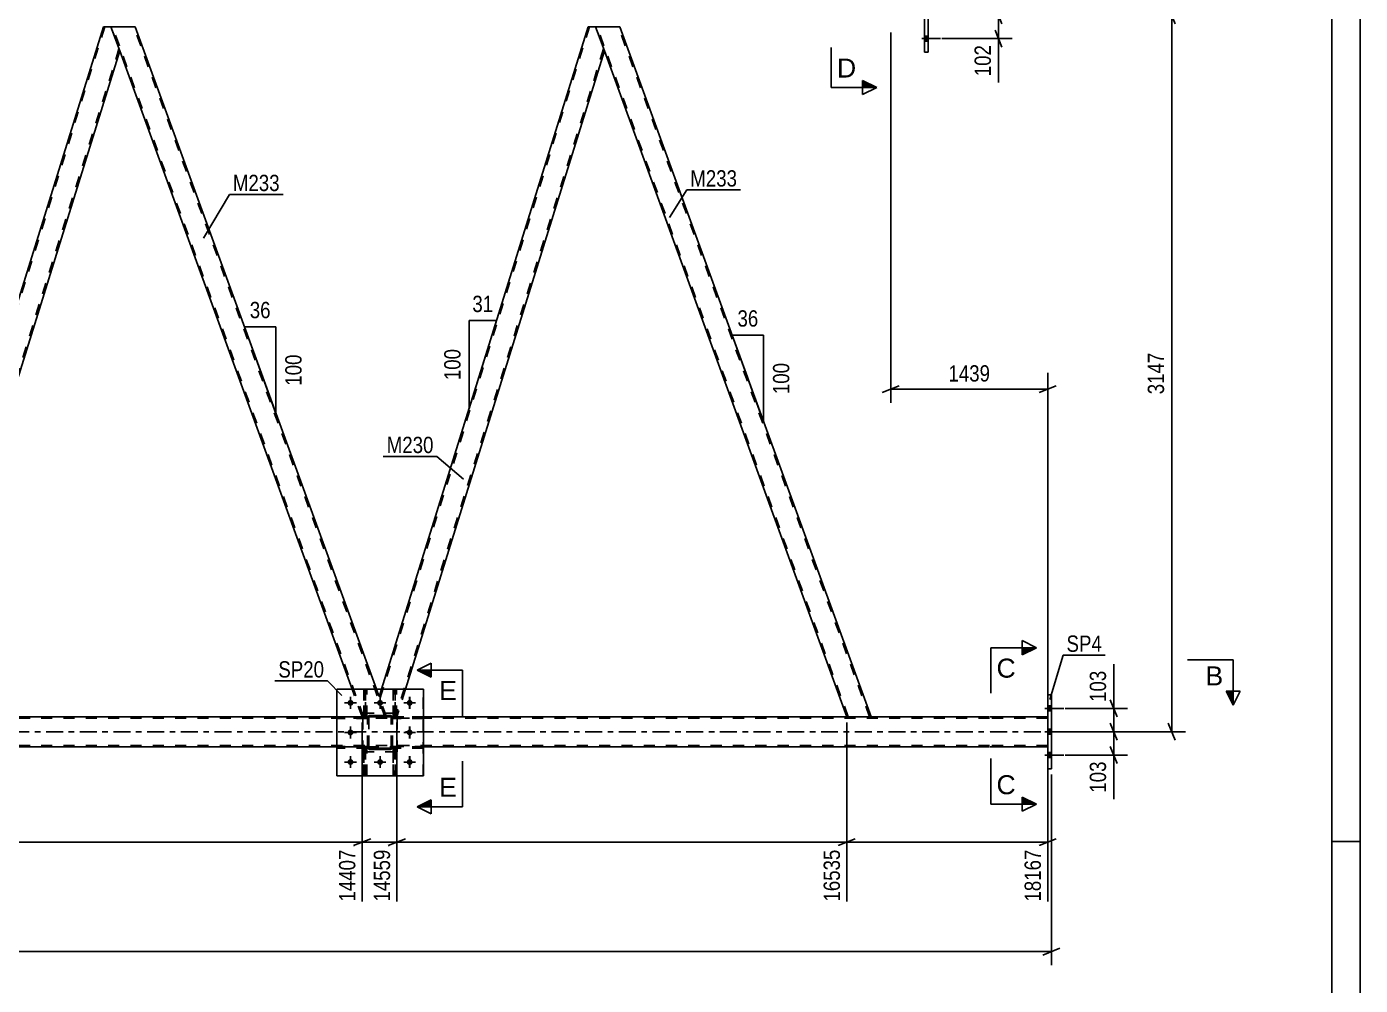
# Model space of a CAD drawing. Header units: millimetres. Extents: x 0 to 3251, y 0 to 594.
# Drawn here: x 606.7 to 841, y 272.7 to 441.1 of the extents above; entities that cross this region are included whole.
import ezdxf

# ---------------------------------------------------------------- set-up
doc = ezdxf.new("R2010")
doc.units = ezdxf.units.MM
doc.linetypes.add('DXK_LINE_DOT2', pattern=[3.9198, 1.9599, -1.9599])
doc.linetypes.add('DXK_LINE_DOT3', pattern=[5.9187, 2.979, -0.9799, 0.9799, -0.9799])
doc.styles.add('Arial', font='ARIAL.TTF', dxfattribs={"height": 0.2})
doc.styles.add('Arial Narrow', font='ARIALN.TTF', dxfattribs={"height": 0.2})

# ---------------------------------------------------------------- blocks, each defined once
blk = doc.blocks.new('Unknown-247352729-1137')
at = {"color": 5, "linetype": 'Continuous'}
for p, q in [((841, 0), (841, 594)), ((836, 5), (836, 589)), ((841, 298), (836, 298))]:
    blk.add_line(p, q, dxfattribs=at)
blk = doc.blocks.new('Part-247352729-2769 - 2635')
at = {"color": 2, "linetype": 'Continuous'}
for p, q in [((671.36, 324.75), (671.36, 324.75)), ((671.68, 324.75), (671.36, 324.75)), ((671.68, 324.75), (671.68, 324.75))]:
    blk.add_line(p, q, dxfattribs=at)
at = {"color": 7, "linetype": 'DXK_LINE_DOT2'}
for p, q in [((671.36, 319.91), (671.36, 324.75)), ((671.68, 319.91), (671.68, 324.75)), ((671.36, 320.51), (671.68, 320.51)), ((671.68, 319.91), (671.36, 319.91))]:
    blk.add_line(p, q, dxfattribs=at)
blk = doc.blocks.new('Part-247352729-2729 - 2635')
at = {"color": 7, "linetype": 'DXK_LINE_DOT2'}
for p, q in [((665.8, 313.75), (665.8, 320.55)), ((665.8, 320.55), (671.8, 320.55)), ((671.8, 313.75), (671.8, 320.55)), ((665.8, 313.75), (671.8, 313.75))]:
    blk.add_line(p, q, dxfattribs=at)
blk = doc.blocks.new('Part-247352729-2767 - 2635')
at = {"color": 7, "linetype": 'DXK_LINE_DOT2'}
for p, q in [((671.01, 319.59), (671.01, 319.91)), ((671.01, 319.91), (676.41, 319.91)), ((676.41, 319.59), (671.01, 319.59)), ((671.61, 319.59), (671.61, 319.91)), ((676.41, 319.91), (676.41, 319.59))]:
    blk.add_line(p, q, dxfattribs=at)
blk = doc.blocks.new('Part-247352729-2768 - 2635')
at = {"color": 7, "linetype": 'DXK_LINE_DOT2'}
for p, q in [((671.45, 324.75), (671.13, 324.75)), ((671.13, 324.75), (671.13, 320.5)), ((671.13, 319.9), (671.13, 324.75)), ((671.45, 320.5), (671.45, 324.75)), ((671.45, 324.75), (671.45, 319.9)), ((671.45, 320.5), (671.13, 320.5)), ((671.13, 320.5), (671.13, 319.9)), ((671.45, 319.9), (671.13, 319.9)), ((671.45, 319.9), (671.45, 320.5)), ((671.45, 319.9), (671.45, 319.9))]:
    blk.add_line(p, q, dxfattribs=at)
blk = doc.blocks.new('Part-247352729-2770 - 2635')
at = {"color": 7, "linetype": 'DXK_LINE_DOT2'}
for p, q in [((671.6, 314.71), (671, 314.71)), ((671, 314.71), (676.4, 314.71)), ((671, 314.39), (671, 314.71)), ((671, 314.39), (671, 314.71)), ((671.6, 314.39), (671, 314.39)), ((676.4, 314.39), (671, 314.39)), ((671.6, 314.39), (671.6, 314.71)), ((676.4, 314.71), (676.4, 314.39))]:
    blk.add_line(p, q, dxfattribs=at)
blk = doc.blocks.new('Part-247352729-2706 - 2635')
at = {"color": 2, "linetype": 'Continuous'}
for p, q in [((710.93, 441.14), (706.67, 441.14)), ((755.05, 319.92), (710.93, 441.14)), ((750.79, 319.92), (708.22, 436.89))]:
    blk.add_line(p, q, dxfattribs=at)
at = {"color": 7, "linetype": 'DXK_LINE_DOT2'}
for p, q in [((706.67, 441.14), (708.22, 436.89)), ((751.04, 319.92), (706.92, 441.14)), ((706.92, 441.14), (706.94, 441.14)), ((754.79, 319.92), (710.67, 441.14)), ((755.05, 319.92), (750.79, 319.92))]:
    blk.add_line(p, q, dxfattribs=at)
blk = doc.blocks.new('Part-247352729-2646 - 2635')
at = {"color": 7, "linetype": 'DXK_LINE_DOT2'}
for p, q in [((665.93, 314.38), (665.93, 314.38)), ((665.93, 314.38), (665.93, 313.78)), ((665.93, 309.55), (665.93, 314.38)), ((665.93, 314.38), (666.25, 314.38)), ((666.25, 313.78), (666.25, 314.38)), ((666.25, 314.38), (666.25, 309.55)), ((665.93, 313.78), (665.93, 309.55)), ((665.93, 313.78), (666.25, 313.78)), ((666.25, 309.55), (666.25, 313.78))]:
    blk.add_line(p, q, dxfattribs=at)
at = {"color": 2, "linetype": 'Continuous'}
blk.add_line((665.93, 309.55), (666.25, 309.55), dxfattribs=at)
blk = doc.blocks.new('Part-247352729-2765 - 2635')
at = {"color": 7, "linetype": 'DXK_LINE_DOT2'}
for p, q in [((671.6, 319.91), (671, 319.91)), ((671, 319.91), (676.4, 319.91)), ((671, 319.59), (671, 319.91)), ((671, 319.59), (671, 319.91)), ((671.6, 319.59), (671, 319.59)), ((676.4, 319.59), (671, 319.59)), ((671.6, 319.59), (671.6, 319.91)), ((676.4, 319.91), (676.4, 319.59))]:
    blk.add_line(p, q, dxfattribs=at)
blk = doc.blocks.new('Part-247352729-2766 - 2635')
at = {"color": 7, "linetype": 'DXK_LINE_DOT2'}
for p, q in [((666.61, 314.71), (661.21, 314.71)), ((661.21, 314.39), (661.21, 314.71)), ((666.61, 314.39), (661.21, 314.39)), ((666.01, 314.39), (666.01, 314.71)), ((666.61, 314.71), (666.61, 314.39))]:
    blk.add_line(p, q, dxfattribs=at)
blk = doc.blocks.new('Part-247352729-2900 - 2635')
at = {"color": 7, "linetype": 'DXK_LINE_DOT2'}
for p, q in [((665.8, 313.75), (665.8, 320.55)), ((665.8, 320.55), (671.8, 320.55)), ((671.8, 313.75), (671.8, 320.55)), ((665.8, 313.75), (671.8, 313.75))]:
    blk.add_line(p, q, dxfattribs=at)
blk = doc.blocks.new('Part-247352729-2771 - 2635')
at = {"color": 7, "linetype": 'DXK_LINE_DOT2'}
for p, q in [((671.01, 314.39), (671.01, 314.71)), ((671.01, 314.71), (676.41, 314.71)), ((676.41, 314.39), (671.01, 314.39)), ((671.61, 314.39), (671.61, 314.71)), ((676.41, 314.71), (676.41, 314.39))]:
    blk.add_line(p, q, dxfattribs=at)
blk = doc.blocks.new('Part-247352729-2707 - 2635')
at = {"color": 7, "linetype": 'DXK_LINE_DOT2'}
for p, q in [((666.6, 319.67), (666.64, 319.85)), ((666.64, 319.85), (666.6, 319.67)), ((666.6, 314.63), (666.6, 319.67)), ((666.6, 319.67), (666.6, 319.67)), ((666.6, 314.63), (666.6, 319.67)), ((666.84, 319.67), (666.86, 319.76)), ((666.86, 319.76), (666.84, 319.67)), ((666.84, 314.63), (666.84, 319.67)), ((666.84, 319.67), (666.84, 319.67)), ((666.84, 319.67), (666.84, 314.63)), ((666.86, 319.76), (666.91, 319.84)), ((666.91, 319.84), (666.86, 319.76)), ((666.9, 320.11), (667.08, 320.15)), ((667.08, 320.15), (666.9, 320.11)), ((666.91, 319.84), (666.99, 319.89)), ((667.08, 319.91), (666.99, 319.89)), ((667.08, 320.15), (670.52, 320.15)), ((667.08, 320.15), (667.08, 320.15)), ((667.08, 320.15), (670.52, 320.15)), ((667.08, 319.91), (670.52, 319.91)), ((667.08, 319.91), (667.08, 319.91)), ((667.08, 319.91), (670.52, 319.91)), ((670.52, 320.15), (670.52, 320.15)), ((670.52, 320.15), (670.71, 320.11)), ((670.71, 320.11), (670.52, 320.15)), ((670.52, 319.91), (670.52, 319.91)), ((670.52, 319.91), (670.61, 319.89)), ((670.61, 319.89), (670.52, 319.91)), ((670.61, 319.89), (670.69, 319.84)), ((670.69, 319.84), (670.61, 319.89)), ((670.69, 319.84), (670.74, 319.76)), ((670.74, 319.76), (670.69, 319.84)), ((670.74, 319.76), (670.76, 319.67)), ((670.76, 319.67), (670.74, 319.76)), ((670.76, 314.63), (670.76, 319.67)), ((670.76, 319.67), (670.76, 319.67)), ((670.76, 314.63), (670.76, 319.67)), ((670.96, 319.85), (671, 319.67)), ((671, 319.67), (670.96, 319.85)), ((671, 314.63), (671, 319.67)), ((671, 319.67), (671, 319.67)), ((671, 314.63), (671, 319.67)), ((666.6, 314.63), (666.6, 314.63)), ((666.64, 314.44), (666.6, 314.63)), ((666.6, 314.63), (666.64, 314.44)), ((666.84, 314.63), (666.84, 314.63)), ((666.86, 314.53), (666.84, 314.63)), ((666.84, 314.63), (666.86, 314.53)), ((666.91, 314.46), (666.86, 314.53)), ((666.86, 314.53), (666.91, 314.46)), ((667.08, 314.15), (666.9, 314.18)), ((666.9, 314.18), (667.08, 314.15)), ((666.99, 314.4), (666.91, 314.46)), ((666.91, 314.46), (666.99, 314.4)), ((667.08, 314.39), (666.99, 314.4)), ((666.99, 314.4), (667.08, 314.39)), ((667.08, 314.39), (670.52, 314.39)), ((667.08, 314.39), (667.08, 314.39)), ((667.08, 314.39), (670.52, 314.39)), ((667.08, 314.15), (670.52, 314.15)), ((667.08, 314.15), (667.08, 314.15)), ((670.52, 314.15), (667.08, 314.15)), ((670.61, 314.4), (670.52, 314.39)), ((670.52, 314.39), (670.52, 314.39)), ((670.71, 314.18), (670.52, 314.15)), ((670.52, 314.15), (670.71, 314.18)), ((670.52, 314.15), (670.52, 314.15)), ((670.69, 314.46), (670.61, 314.4)), ((670.74, 314.53), (670.69, 314.46)), ((670.69, 314.46), (670.74, 314.53)), ((670.76, 314.63), (670.74, 314.53)), ((670.74, 314.53), (670.76, 314.63)), ((670.76, 314.63), (670.76, 314.63)), ((671, 314.63), (670.96, 314.44)), ((670.96, 314.44), (671, 314.63)), ((671, 314.63), (671, 314.63))]:
    blk.add_line(p, q, dxfattribs=at)
at = {"color": 7, "linetype": 'DXK_LINE_DOT3'}
blk.add_line((668.8, 317.15), (668.8, 317.15), dxfattribs=at)
at = {"color": 7, "linetype": 'DXK_LINE_DOT2'}
for centre, start, end in [((667.08, 319.67), 112.5, 157.5), ((667.08, 319.67), 112.5, 157.5), ((670.52, 319.67), 22.5, 67.5), ((670.52, 319.67), 22.5, 67.5), ((667.08, 314.63), 202.5, 247.5), ((667.08, 314.63), 202.5, 247.5), ((670.52, 314.63), 292.5, 337.5), ((670.52, 314.63), 292.5, 337.5)]:
    blk.add_arc(centre, 0.48, start, end, dxfattribs=at)
blk = doc.blocks.new('Part-247352729-2776 - 2635')
at = {"color": 7, "linetype": 'DXK_LINE_DOT2'}
for p, q in [((775.87, 319.68), (101.13, 319.68)), ((676.41, 319.92), (661.21, 319.92)), ((786.09, 319.68), (775.97, 319.68)), ((786.09, 319.92), (786.09, 314.64)), ((775.87, 314.88), (101.13, 314.88)), ((676.41, 314.64), (661.21, 314.64)), ((786.09, 314.88), (775.97, 314.88))]:
    blk.add_line(p, q, dxfattribs=at)
at = {"color": 2, "linetype": 'Continuous'}
for p, q in [((661.21, 319.92), (506.14, 319.92)), ((775.87, 319.92), (676.41, 319.92)), ((786.09, 319.92), (775.97, 319.92)), ((661.21, 314.64), (506.14, 314.64)), ((775.87, 314.64), (676.41, 314.64)), ((786.09, 314.64), (775.97, 314.64))]:
    blk.add_line(p, q, dxfattribs=at)
at = {"color": 7, "linetype": 'DXK_LINE_DOT3'}
for p, q in [((101.13, 317.28), (775.87, 317.28)), ((775.97, 317.28), (786.09, 317.28))]:
    blk.add_line(p, q, dxfattribs=at)
blk = doc.blocks.new('Part-247352729-2898 - 2635')
at = {"color": 7, "linetype": 'DXK_LINE_DOT2'}
for p, q in [((671.68, 314.39), (671.36, 314.39)), ((671.36, 314.39), (671.36, 309.55)), ((671.68, 309.55), (671.68, 314.39)), ((671.36, 313.79), (671.68, 313.79)), ((671.36, 309.55), (671.68, 309.55))]:
    blk.add_line(p, q, dxfattribs=at)
blk = doc.blocks.new('Part-247352729-2834 - 2635')
at = {"color": 2, "linetype": 'Continuous'}
for p, q in [((666.16, 324.75), (666.16, 324.75)), ((666.48, 324.75), (666.16, 324.75)), ((666.48, 324.75), (666.48, 324.75))]:
    blk.add_line(p, q, dxfattribs=at)
at = {"color": 7, "linetype": 'DXK_LINE_DOT2'}
for p, q in [((666.16, 319.91), (666.16, 324.75)), ((666.48, 319.91), (666.48, 324.75)), ((666.16, 320.51), (666.48, 320.51)), ((666.48, 319.91), (666.16, 319.91))]:
    blk.add_line(p, q, dxfattribs=at)
blk = doc.blocks.new('Part-247352729-2718 - 2635')
at = {"color": 7, "linetype": 'DXK_LINE_DOT2'}
for p, q in [((705.6, 441.14), (668.78, 323.02)), ((708.08, 437.27), (671.51, 319.92)), ((669.07, 324.75), (668.65, 323.39)), ((669.91, 319.92), (668.65, 323.39)), ((673.26, 324.75), (671.76, 319.92)), ((671.76, 319.92), (669.91, 319.92))]:
    blk.add_line(p, q, dxfattribs=at)
at = {"color": 2, "linetype": 'Continuous'}
for p, q in [((705.35, 441.14), (669.07, 324.75)), ((706.67, 441.14), (705.35, 441.14)), ((708.22, 436.89), (706.67, 441.14)), ((708.22, 436.89), (673.26, 324.75))]:
    blk.add_line(p, q, dxfattribs=at)
blk = doc.blocks.new('Part-247352729-2723 - 2635')
at = {"color": 2, "linetype": 'Continuous'}
for p, q in [((625.79, 441.14), (621.53, 441.14)), ((625.79, 441.14), (668.16, 324.75)), ((663.9, 324.75), (623.08, 436.89))]:
    blk.add_line(p, q, dxfattribs=at)
at = {"color": 7, "linetype": 'DXK_LINE_DOT2'}
for p, q in [((621.53, 441.14), (623.08, 436.89)), ((665.91, 319.92), (621.79, 441.14)), ((621.79, 441.14), (621.81, 441.14)), ((669.66, 319.92), (625.54, 441.14)), ((665.66, 319.92), (663.9, 324.75)), ((669.91, 319.92), (668.16, 324.75)), ((669.91, 319.92), (665.66, 319.92))]:
    blk.add_line(p, q, dxfattribs=at)
blk = doc.blocks.new('Part-247352729-2728 - 2635')
at = {"color": 2, "linetype": 'Continuous'}
for p, q in [((620.22, 441.14), (583.51, 323.39)), ((621.53, 441.14), (620.22, 441.14)), ((621.53, 441.14), (623.08, 436.89)), ((623.08, 436.89), (586.62, 319.92)), ((584.78, 319.92), (583.51, 323.39))]:
    blk.add_line(p, q, dxfattribs=at)
at = {"color": 7, "linetype": 'DXK_LINE_DOT2'}
for p, q in [((620.47, 441.14), (583.65, 323.02)), ((622.95, 437.27), (586.37, 319.92)), ((586.62, 319.92), (584.78, 319.92))]:
    blk.add_line(p, q, dxfattribs=at)
blk = doc.blocks.new('Part-247352729-2734 - 2635')
at = {"color": 2, "linetype": 'Continuous'}
for p, q in [((786.09, 310.78), (786.09, 323.78)), ((786.09, 323.78), (786.73, 323.78)), ((786.73, 323.78), (786.73, 310.78)), ((786.73, 310.78), (786.09, 310.78))]:
    blk.add_line(p, q, dxfattribs=at)
blk = doc.blocks.new('Part-247352729-2739 - 2635')
at = {"color": 2, "linetype": 'Continuous'}
for p, q in [((764.47, 436.64), (764.47, 449.64)), ((764.47, 449.64), (765.11, 449.64)), ((765.11, 449.64), (765.11, 436.64)), ((765.11, 436.64), (764.47, 436.64))]:
    blk.add_line(p, q, dxfattribs=at)
blk = doc.blocks.new('Part-247352729-2764 - 2635')
at = {"color": 7, "linetype": 'DXK_LINE_DOT2'}
for p, q in [((666.6, 314.71), (661.2, 314.71)), ((661.2, 314.64), (661.2, 314.71)), ((666.6, 314.39), (661.21, 314.39)), ((666, 314.39), (666, 314.71)), ((666.6, 314.39), (666.6, 314.71)), ((666.6, 314.39), (666.6, 314.71))]:
    blk.add_line(p, q, dxfattribs=at)
at = {"color": 2, "linetype": 'Continuous'}
for p, q in [((661.2, 314.39), (661.2, 314.64)), ((661.21, 314.39), (661.2, 314.39))]:
    blk.add_line(p, q, dxfattribs=at)
blk = doc.blocks.new('Part-247352729-2902 - 2635')
at = {"color": 7, "linetype": 'DXK_LINE_DOT2'}
for p, q in [((671.13, 314.38), (671.13, 314.38)), ((671.13, 314.38), (671.13, 313.78)), ((671.13, 309.55), (671.13, 314.38)), ((671.13, 314.38), (671.45, 314.38)), ((671.45, 313.78), (671.45, 314.38)), ((671.45, 314.38), (671.45, 309.55)), ((671.13, 313.78), (671.13, 309.55)), ((671.13, 313.78), (671.45, 313.78)), ((671.45, 309.55), (671.45, 313.78))]:
    blk.add_line(p, q, dxfattribs=at)
at = {"color": 2, "linetype": 'Continuous'}
blk.add_line((671.13, 309.55), (671.45, 309.55), dxfattribs=at)
blk = doc.blocks.new('Bolt-247352729-2811 - 2635')
at = {"color": 1, "linetype": 'Continuous'}
for p, q in [((663.6, 323.39), (663.6, 322.69)), ((668.8, 323.39), (668.8, 322.69)), ((674, 323.39), (674, 322.69)), ((662.56, 322.35), (663.25, 322.35)), ((663.6, 321.31), (663.6, 322)), ((664.64, 322.35), (663.95, 322.35)), ((667.76, 322.35), (668.45, 322.35)), ((668.8, 321.31), (668.8, 322)), ((669.84, 322.35), (669.15, 322.35)), ((672.96, 322.35), (673.65, 322.35)), ((674, 321.31), (674, 322)), ((675.04, 322.35), (674.35, 322.35)), ((662.56, 317.15), (663.25, 317.15)), ((663.6, 318.19), (663.6, 317.49)), ((663.6, 316.11), (663.6, 316.8)), ((664.64, 317.15), (663.95, 317.15)), ((672.96, 317.15), (673.65, 317.15)), ((674, 318.19), (674, 317.49)), ((674, 316.11), (674, 316.8)), ((675.04, 317.15), (674.35, 317.15)), ((662.56, 311.95), (663.25, 311.95)), ((663.6, 312.99), (663.6, 312.29)), ((663.6, 310.91), (663.6, 311.6)), ((664.64, 311.95), (663.95, 311.95)), ((667.76, 311.95), (668.45, 311.95)), ((668.8, 312.99), (668.8, 312.29)), ((668.8, 310.91), (668.8, 311.6)), ((669.84, 311.95), (669.15, 311.95)), ((672.96, 311.95), (673.65, 311.95)), ((674, 312.99), (674, 312.29)), ((674, 310.91), (674, 311.6)), ((675.04, 311.95), (674.35, 311.95))]:
    blk.add_line(p, q, dxfattribs=at)
blk = doc.blocks.new('Bolt-247352729-2812 - 2635')
at = {"linetype": 'Continuous'}
for points in [[(664.13, 322.35, -1), (663.09, 322.35, -1)], [(669.33, 322.35, -1), (668.29, 322.35, -1)], [(674.53, 322.35, -1), (673.49, 322.35, -1)], [(664.13, 317.15, -1), (663.09, 317.15, -1)], [(674.53, 317.15, -1), (673.49, 317.15, -1)], [(664.13, 311.95, -1), (663.09, 311.95, -1)], [(669.33, 311.95, -1), (668.29, 311.95, -1)], [(674.53, 311.95, -1), (673.49, 311.95, -1)]]:
    blk.add_hatch(color=1, dxfattribs=at).paths.add_polyline_path(points)
at = {"color": 1, "linetype": 'Continuous'}
for p, q in [((663.61, 323.39), (663.61, 321.31)), ((668.81, 323.39), (668.81, 321.31)), ((674.01, 323.39), (674.01, 321.31)), ((664.65, 322.35), (662.57, 322.35)), ((669.85, 322.35), (667.77, 322.35)), ((675.05, 322.35), (672.97, 322.35)), ((664.65, 317.15), (662.57, 317.15)), ((663.61, 318.19), (663.61, 316.11)), ((675.05, 317.15), (672.97, 317.15)), ((674.01, 318.19), (674.01, 316.11)), ((664.65, 311.95), (662.57, 311.95)), ((663.61, 312.99), (663.61, 310.91)), ((669.85, 311.95), (667.77, 311.95)), ((668.81, 312.99), (668.81, 310.91)), ((675.05, 311.95), (672.97, 311.95)), ((674.01, 312.99), (674.01, 310.91))]:
    blk.add_line(p, q, dxfattribs=at)
blk = doc.blocks.new('Bolt-247352729-2815 - 2635')
at = {"linetype": 'Continuous'}
for points in [[(786.73, 320.94), (786.73, 321.82), (786.09, 321.82), (786.09, 320.94)], [(786.73, 320.94), (786.73, 321.82), (786.09, 321.82), (786.09, 320.94)], [(786.73, 320.94), (786.73, 321.82), (786.09, 321.82), (786.09, 320.94)], [(786.73, 316.84), (786.73, 317.72), (786.09, 317.72), (786.09, 316.84)], [(786.73, 316.84), (786.73, 317.72), (786.09, 317.72), (786.09, 316.84)], [(786.73, 312.74), (786.73, 313.62), (786.09, 313.62), (786.09, 312.74)], [(786.73, 312.74), (786.73, 313.62), (786.09, 313.62), (786.09, 312.74)], [(786.73, 312.74), (786.73, 313.62), (786.09, 313.62), (786.09, 312.74)]]:
    blk.add_hatch(color=1, dxfattribs=at).paths.add_polyline_path(points)
at = {"color": 1, "linetype": 'Continuous'}
for p, q in [((785.57, 321.38), (788.89, 321.38)), ((785.57, 321.38), (788.89, 321.38)), ((785.57, 321.38), (788.89, 321.38)), ((786.09, 321.82), (786.73, 321.82)), ((786.09, 321.82), (786.73, 321.82)), ((786.09, 321.82), (786.73, 321.82)), ((786.09, 320.94), (786.73, 320.94)), ((786.09, 320.94), (786.73, 320.94)), ((786.09, 320.94), (786.73, 320.94)), ((785.57, 317.28), (788.89, 317.28)), ((785.57, 317.28), (788.89, 317.28)), ((786.09, 317.72), (786.73, 317.72)), ((786.09, 317.72), (786.73, 317.72)), ((786.09, 316.84), (786.73, 316.84)), ((786.09, 316.84), (786.73, 316.84)), ((785.57, 313.18), (788.89, 313.18)), ((785.57, 313.18), (788.89, 313.18)), ((785.57, 313.18), (788.89, 313.18)), ((786.09, 313.62), (786.73, 313.62)), ((786.09, 313.62), (786.73, 313.62)), ((786.09, 313.62), (786.73, 313.62)), ((786.09, 312.74), (786.73, 312.74)), ((786.09, 312.74), (786.73, 312.74)), ((786.09, 312.74), (786.73, 312.74))]:
    blk.add_line(p, q, dxfattribs=at)
blk = doc.blocks.new('Bolt-247352729-2816 - 2635')
at = {"linetype": 'Continuous'}
for points in [[(765.11, 446.8), (765.11, 447.68), (764.47, 447.68), (764.47, 446.8)], [(765.11, 446.8), (765.11, 447.68), (764.47, 447.68), (764.47, 446.8)], [(765.11, 446.8), (765.11, 447.68), (764.47, 447.68), (764.47, 446.8)], [(765.11, 442.7), (765.11, 443.58), (764.47, 443.58), (764.47, 442.7)], [(765.11, 442.7), (765.11, 443.58), (764.47, 443.58), (764.47, 442.7)], [(765.11, 438.6), (765.11, 439.48), (764.47, 439.48), (764.47, 438.6)], [(765.11, 438.6), (765.11, 439.48), (764.47, 439.48), (764.47, 438.6)], [(765.11, 438.6), (765.11, 439.48), (764.47, 439.48), (764.47, 438.6)]]:
    blk.add_hatch(color=1, dxfattribs=at).paths.add_polyline_path(points)
at = {"color": 1, "linetype": 'Continuous'}
for p, q in [((764.47, 447.68), (765.11, 447.68)), ((764.47, 447.68), (765.11, 447.68)), ((764.47, 447.68), (765.11, 447.68)), ((763.95, 447.24), (767.27, 447.24)), ((763.95, 447.24), (767.27, 447.24)), ((763.95, 447.24), (767.27, 447.24)), ((764.47, 446.8), (765.11, 446.8)), ((764.47, 446.8), (765.11, 446.8)), ((764.47, 446.8), (765.11, 446.8)), ((763.95, 443.14), (767.27, 443.14)), ((763.95, 443.14), (767.27, 443.14)), ((764.47, 443.58), (765.11, 443.58)), ((764.47, 443.58), (765.11, 443.58)), ((764.47, 442.7), (765.11, 442.7)), ((764.47, 442.7), (765.11, 442.7)), ((763.95, 439.04), (767.27, 439.04)), ((763.95, 439.04), (767.27, 439.04)), ((763.95, 439.04), (767.27, 439.04)), ((764.47, 439.48), (765.11, 439.48)), ((764.47, 439.48), (765.11, 439.48)), ((764.47, 439.48), (765.11, 439.48)), ((764.47, 438.6), (765.11, 438.6)), ((764.47, 438.6), (765.11, 438.6)), ((764.47, 438.6), (765.11, 438.6))]:
    blk.add_line(p, q, dxfattribs=at)
blk = doc.blocks.new('Part-247352729-2840 - 2635')
at = {"color": 7, "linetype": 'DXK_LINE_DOT2'}
for p, q in [((666.48, 314.39), (666.16, 314.39)), ((666.16, 314.39), (666.16, 309.55)), ((666.48, 309.55), (666.48, 314.39)), ((666.16, 313.79), (666.48, 313.79)), ((666.16, 309.55), (666.48, 309.55))]:
    blk.add_line(p, q, dxfattribs=at)
blk = doc.blocks.new('Part-247352729-2859 - 2635')
at = {"color": 7, "linetype": 'DXK_LINE_DOT2'}
for p, q in [((666.25, 324.75), (665.93, 324.75)), ((665.93, 324.75), (665.93, 320.5)), ((665.93, 319.9), (665.93, 324.75)), ((666.25, 320.5), (666.25, 324.75)), ((666.25, 324.75), (666.25, 319.9)), ((666.25, 320.5), (665.93, 320.5)), ((665.93, 320.5), (665.93, 319.9)), ((666.25, 319.9), (665.93, 319.9)), ((666.25, 319.9), (666.25, 320.5)), ((666.25, 319.9), (666.25, 319.9))]:
    blk.add_line(p, q, dxfattribs=at)
blk = doc.blocks.new('Part-247352729-2887 - 2635')
at = {"color": 2, "linetype": 'Continuous'}
for p, q in [((676.41, 324.75), (661.21, 324.75)), ((661.21, 309.55), (661.21, 324.75)), ((676.41, 324.75), (676.41, 309.55)), ((676.41, 309.55), (661.21, 309.55))]:
    blk.add_line(p, q, dxfattribs=at)
blk = doc.blocks.new('Part-247352729-2888 - 2635')
at = {"color": 2, "linetype": 'Continuous'}
for p, q in [((661.21, 324.75), (661.2, 324.75)), ((661.2, 319.92), (661.2, 324.75)), ((661.2, 309.55), (661.2, 314.64)), ((676.4, 309.55), (661.2, 309.55)), ((676.4, 309.55), (676.4, 309.55))]:
    blk.add_line(p, q, dxfattribs=at)
at = {"color": 7, "linetype": 'DXK_LINE_DOT2'}
for p, q in [((676.4, 324.75), (661.21, 324.75)), ((676.4, 309.55), (676.4, 324.75)), ((661.2, 314.64), (661.2, 319.92))]:
    blk.add_line(p, q, dxfattribs=at)
blk = doc.blocks.new('Part-247352729-2894 - 2635')
at = {"color": 7, "linetype": 'DXK_LINE_DOT2'}
for p, q in [((666.61, 319.91), (661.21, 319.91)), ((661.21, 319.59), (661.21, 319.91)), ((666.61, 319.59), (661.21, 319.59)), ((666.01, 319.59), (666.01, 319.91)), ((666.61, 319.91), (666.61, 319.59))]:
    blk.add_line(p, q, dxfattribs=at)
blk = doc.blocks.new('Part-247352729-2897 - 2635')
at = {"color": 7, "linetype": 'DXK_LINE_DOT2'}
for p, q in [((666.6, 319.91), (661.2, 319.91)), ((661.2, 319.91), (661.2, 319.59)), ((666.6, 319.59), (661.2, 319.59)), ((666, 319.59), (666, 319.91)), ((666.6, 319.59), (666.6, 319.91)), ((666.6, 319.59), (666.6, 319.91))]:
    blk.add_line(p, q, dxfattribs=at)
blk = doc.blocks.new('Part-247352729-2901 - 2635')
at = {"color": 7, "linetype": 'DXK_LINE_DOT2'}
for p, q in [((666.61, 319.67), (666.64, 319.85)), ((666.64, 319.85), (666.61, 319.67)), ((666.61, 314.63), (666.61, 319.67)), ((666.85, 319.67), (666.86, 319.76)), ((666.85, 314.63), (666.85, 319.67)), ((666.86, 319.76), (666.92, 319.84)), ((666.9, 320.11), (667.09, 320.15)), ((667.09, 320.15), (666.9, 320.11)), ((666.92, 319.84), (666.99, 319.89)), ((666.99, 319.89), (667.09, 319.91)), ((670.53, 320.15), (667.09, 320.15)), ((667.09, 319.91), (670.53, 319.91)), ((670.53, 320.15), (670.71, 320.11)), ((670.71, 320.11), (670.53, 320.15)), ((670.53, 319.91), (670.62, 319.89)), ((670.62, 319.89), (670.7, 319.84)), ((670.7, 319.84), (670.75, 319.76)), ((670.75, 319.76), (670.77, 319.67)), ((670.77, 314.63), (670.77, 319.67)), ((670.97, 319.85), (671.01, 319.67)), ((671.01, 319.67), (670.97, 319.85)), ((671.01, 314.63), (671.01, 319.67)), ((666.64, 314.44), (666.61, 314.63)), ((666.61, 314.63), (666.64, 314.44)), ((666.86, 314.54), (666.85, 314.63)), ((666.92, 314.46), (666.86, 314.54)), ((667.09, 314.15), (666.9, 314.18)), ((666.9, 314.18), (667.09, 314.15)), ((666.99, 314.41), (666.92, 314.46)), ((667.09, 314.39), (666.99, 314.41)), ((670.53, 314.39), (667.09, 314.39)), ((670.53, 314.15), (667.09, 314.15)), ((670.62, 314.41), (670.53, 314.39)), ((670.71, 314.18), (670.53, 314.15)), ((670.53, 314.15), (670.71, 314.18)), ((670.7, 314.46), (670.62, 314.41)), ((670.75, 314.54), (670.7, 314.46)), ((670.77, 314.63), (670.75, 314.54)), ((671.01, 314.63), (670.97, 314.44)), ((670.97, 314.44), (671.01, 314.63))]:
    blk.add_line(p, q, dxfattribs=at)
at = {"color": 7, "linetype": 'DXK_LINE_DOT3'}
blk.add_line((668.81, 317.15), (668.81, 317.15), dxfattribs=at)
at = {"color": 7, "linetype": 'DXK_LINE_DOT2'}
for centre, start, end in [((667.09, 319.67), 112.5, 157.5), ((667.09, 319.67), 112.5, 157.5), ((670.53, 319.67), 22.5, 67.5), ((670.53, 319.67), 22.5, 67.5), ((667.09, 314.63), 202.5, 247.5), ((667.09, 314.63), 202.5, 247.5), ((670.53, 314.63), 292.5, 337.5), ((670.53, 314.63), 292.5, 337.5)]:
    blk.add_arc(centre, 0.48, start, end, dxfattribs=at)
blk = doc.blocks.new('StraightDimension-247352729-15156 - 2635')
at = {"color": 7, "linetype": 'Continuous'}
for p, q in [((586.62, 318.92), (586.62, 287.44)), ((665.66, 318.92), (665.66, 287.44)), ((588.12, 298.48), (585.12, 297.28)), ((586.62, 297.88), (665.66, 297.88)), ((664.16, 297.28), (667.16, 298.48))]:
    blk.add_line(p, q, dxfattribs=at)
at = {"color": 0, "linetype": 'Continuous'}
blk.add_wipeout([(665.05, 297.18), (660.85, 297.18), (660.85, 286.84), (665.05, 286.84)], dxfattribs=at)
at = {"color": 3, "linetype": 'Continuous', "style": 'Arial Narrow'}
blk.add_text('14407', height=2.863, rotation=90.0002, dxfattribs=at).set_placement((664.46, 287.44))
blk = doc.blocks.new('StraightDimension-247352729-3896 - 2635')
at = {"color": 7, "linetype": 'Continuous'}
for p, q in [((766.11, 443.14), (810.27, 443.14)), ((808.47, 441.64), (807.27, 444.64)), ((807.87, 317.28), (807.87, 443.14)), ((807.27, 318.78), (808.47, 315.78)), ((787.73, 317.28), (810.27, 317.28))]:
    blk.add_line(p, q, dxfattribs=at)
at = {"color": 0}
blk.add_wipeout([(807.12, 384.47), (802.92, 384.47), (802.92, 375.96), (807.12, 375.96)], dxfattribs=at)
at = {"color": 3, "style": 'Arial Narrow'}
blk.add_text('3147', height=2.863, rotation=90.0002, dxfattribs=at).set_placement((806.52, 376.56))
blk = doc.blocks.new('StraightDimension-247352729-15155 - 2635')
at = {"color": 7, "linetype": 'Continuous'}
for p, q in [((665.66, 318.92), (665.66, 287.44)), ((671.76, 318.92), (671.76, 287.44)), ((664.16, 297.28), (667.16, 298.48)), ((665.66, 297.88), (671.76, 297.88)), ((673.26, 298.48), (670.26, 297.28))]:
    blk.add_line(p, q, dxfattribs=at)
at = {"color": 0, "linetype": 'Continuous'}
blk.add_wipeout([(671.16, 297.18), (666.96, 297.18), (666.96, 286.84), (671.16, 286.84)], dxfattribs=at)
at = {"color": 3, "linetype": 'Continuous', "style": 'Arial Narrow'}
blk.add_text('14559', height=2.863, rotation=90.0002, dxfattribs=at).set_placement((670.56, 287.44))
blk = doc.blocks.new('StraightDimension-247352729-32657 - 2635')
at = {"color": 7, "linetype": 'Continuous'}
for p, q in [((767.07, 443.14), (779.85, 443.14)), ((776.85, 444.64), (778.05, 441.64)), ((777.45, 439.04), (777.45, 443.14)), ((778.05, 437.54), (776.85, 440.54)), ((767.51, 439.04), (779.85, 439.04))]:
    blk.add_line(p, q, dxfattribs=at)
at = {"color": 0}
blk.add_wipeout([(776.7, 438.52), (772.5, 438.52), (772.5, 431.83), (776.7, 431.83)], dxfattribs=at)
at = {"color": 7, "linetype": 'Continuous'}
blk.add_line((777.45, 439.04), (777.45, 431.31), dxfattribs=at)
blk.add_line((777.45, 439.04), (777.45, 431.31), dxfattribs=at)
at = {"color": 3, "style": 'Arial Narrow'}
blk.add_text('102', height=2.863, rotation=90.0002, dxfattribs=at).set_placement((776.1, 432.43))
blk = doc.blocks.new('AngleDimension-247352729-15202 - 2635')
at = {"color": 7, "linetype": 'Continuous'}
for p, q in [((733.34, 379.56), (730.65, 386.95)), ((736.19, 386.95), (730.65, 386.95)), ((736.19, 371.72), (730.65, 386.95)), ((736.19, 371.72), (736.19, 386.95))]:
    blk.add_line(p, q, dxfattribs=at)
at = {"color": 0}
for points in [[(735.85, 387.85), (735.85, 392.05), (730.99, 392.05), (730.99, 387.85)], [(741.29, 382.68), (737.09, 382.68), (737.09, 375.99), (741.29, 375.99)]]:
    blk.add_wipeout(points, dxfattribs=at)
at = {"color": 3, "style": 'Arial Narrow'}
blk.add_text('36', height=2.863, dxfattribs=at).set_placement((731.59, 388.45))
blk.add_text('100', height=2.863, rotation=90.0002, dxfattribs=at).set_placement((740.69, 376.59))
blk = doc.blocks.new('StraightDimension-247352729-32651 - 2635')
at = {"color": 7, "linetype": 'Continuous'}
for p, q in [((789.13, 321.38), (800.08, 321.38)), ((797.08, 322.88), (798.28, 319.88)), ((797.68, 317.28), (797.68, 321.38)), ((798.28, 315.78), (797.08, 318.78)), ((789.13, 317.28), (800.08, 317.28))]:
    blk.add_line(p, q, dxfattribs=at)
at = {"color": 0}
blk.add_wipeout([(796.93, 328.59), (792.73, 328.59), (792.73, 321.91), (796.93, 321.91)], dxfattribs=at)
at = {"color": 7, "linetype": 'Continuous'}
blk.add_line((797.68, 321.38), (797.68, 329.12), dxfattribs=at)
blk.add_line((797.68, 321.38), (797.68, 329.12), dxfattribs=at)
at = {"color": 3, "style": 'Arial Narrow'}
blk.add_text('103', height=2.863, rotation=90.0002, dxfattribs=at).set_placement((796.33, 322.51))
blk = doc.blocks.new('StraightDimension-247352729-15142 - 2635')
at = {"color": 7, "linetype": 'Continuous'}
for p, q in [((758.51, 440.14), (758.51, 375.05)), ((786.09, 320.92), (786.09, 380.3)), ((760.01, 378.05), (757.01, 376.85)), ((758.51, 377.45), (786.09, 377.45)), ((784.59, 376.85), (787.59, 378.05))]:
    blk.add_line(p, q, dxfattribs=at)
at = {"color": 0}
blk.add_wipeout([(776.56, 378.2), (776.56, 382.4), (768.05, 382.4), (768.05, 378.2)], dxfattribs=at)
at = {"color": 3, "style": 'Arial Narrow'}
blk.add_text('1439', height=2.863, dxfattribs=at).set_placement((768.65, 378.8))
blk = doc.blocks.new('StraightDimension-247352729-15153 - 2635')
at = {"color": 7, "linetype": 'Continuous'}
for p, q in [((750.79, 318.92), (750.79, 287.44)), ((786.09, 313.64), (786.09, 287.44)), ((752.29, 298.48), (749.29, 297.28)), ((750.79, 297.88), (786.09, 297.88)), ((784.59, 297.28), (787.59, 298.48))]:
    blk.add_line(p, q, dxfattribs=at)
at = {"color": 0, "linetype": 'Continuous'}
blk.add_wipeout([(785.49, 297.18), (781.29, 297.18), (781.29, 286.84), (785.49, 286.84)], dxfattribs=at)
at = {"color": 3, "linetype": 'Continuous', "style": 'Arial Narrow'}
blk.add_text('18167', height=2.863, rotation=90.0002, dxfattribs=at).set_placement((784.89, 287.44))
blk = doc.blocks.new('StraightDimension-247352729-15154 - 2635')
at = {"color": 7, "linetype": 'Continuous'}
for p, q in [((671.76, 318.92), (671.76, 287.44)), ((750.79, 318.92), (750.79, 287.44)), ((673.26, 298.48), (670.26, 297.28)), ((671.76, 297.88), (750.79, 297.88)), ((749.29, 297.28), (752.29, 298.48))]:
    blk.add_line(p, q, dxfattribs=at)
at = {"color": 0, "linetype": 'Continuous'}
blk.add_wipeout([(750.19, 297.18), (745.99, 297.18), (745.99, 286.84), (750.19, 286.84)], dxfattribs=at)
at = {"color": 3, "linetype": 'Continuous', "style": 'Arial Narrow'}
blk.add_text('16535', height=2.863, rotation=90.0002, dxfattribs=at).set_placement((749.59, 287.44))
blk = doc.blocks.new('AngleDimension-247352729-15200 - 2635')
at = {"color": 7, "linetype": 'Continuous'}
for p, q in [((648.2, 379.56), (644.98, 388.43)), ((650.52, 388.43), (644.98, 388.43)), ((650.52, 373.2), (644.98, 388.43)), ((650.52, 373.2), (650.52, 388.43))]:
    blk.add_line(p, q, dxfattribs=at)
at = {"color": 0}
for points in [[(650.18, 389.33), (650.18, 393.53), (645.32, 393.53), (645.32, 389.33)], [(655.62, 384.16), (651.42, 384.16), (651.42, 377.47), (655.62, 377.47)]]:
    blk.add_wipeout(points, dxfattribs=at)
at = {"color": 3, "style": 'Arial Narrow'}
blk.add_text('36', height=2.863, dxfattribs=at).set_placement((645.92, 389.93))
blk.add_text('100', height=2.863, rotation=90.0002, dxfattribs=at).set_placement((655.02, 378.07))
blk = doc.blocks.new('AngleDimension-247352729-15214 - 2635')
at = {"color": 7, "linetype": 'Continuous'}
for p, q in [((684.44, 389.51), (689.26, 389.51)), ((684.44, 374.05), (689.26, 389.51)), ((684.44, 374.05), (684.44, 389.51)), ((686.38, 380.27), (689.26, 389.51))]:
    blk.add_line(p, q, dxfattribs=at)
at = {"color": 0}
for points in [[(689.28, 390.41), (689.28, 394.61), (684.42, 394.61), (684.42, 390.41)], [(683.54, 385.12), (679.34, 385.12), (679.34, 378.44), (683.54, 378.44)]]:
    blk.add_wipeout(points, dxfattribs=at)
at = {"color": 3, "style": 'Arial Narrow'}
blk.add_text('31', height=2.863, dxfattribs=at).set_placement((685.02, 391.01))
blk.add_text('100', height=2.863, rotation=90.0002, dxfattribs=at).set_placement((682.94, 379.04))
blk = doc.blocks.new('StraightDimension-247352729-32652 - 2635')
at = {"color": 7, "linetype": 'Continuous'}
for p, q in [((797.08, 318.78), (798.28, 315.78)), ((789.13, 317.28), (800.08, 317.28)), ((797.68, 313.18), (797.68, 317.28)), ((798.28, 311.68), (797.08, 314.68)), ((789.13, 313.18), (800.08, 313.18))]:
    blk.add_line(p, q, dxfattribs=at)
at = {"color": 0}
blk.add_wipeout([(796.93, 312.66), (792.73, 312.66), (792.73, 305.97), (796.93, 305.97)], dxfattribs=at)
at = {"color": 7, "linetype": 'Continuous'}
blk.add_line((797.68, 313.18), (797.68, 305.45), dxfattribs=at)
blk.add_line((797.68, 313.18), (797.68, 305.45), dxfattribs=at)
at = {"color": 3, "style": 'Arial Narrow'}
blk.add_text('103', height=2.863, rotation=90.0002, dxfattribs=at).set_placement((796.33, 306.57))
blk = doc.blocks.new('StraightDimension-247352729-34825 - 2635')
at = {"color": 7, "linetype": 'Continuous'}
for p, q in [((786.73, 309.78), (786.73, 276.25)), ((785.23, 278.05), (788.23, 279.25)), ((49.4, 278.65), (786.73, 278.65))]:
    blk.add_line(p, q, dxfattribs=at)
blk = doc.blocks.new('Mark-247352729-2730 - 2635')
at = {"color": 0}
blk.add_wipeout([(795.6, 331.32), (795.6, 334.32), (789.39, 334.32), (789.39, 331.32)], dxfattribs=at)
blk.add_wipeout([(795.6, 331.32), (795.6, 334.32), (789.39, 334.32), (789.39, 331.32)], dxfattribs=at)
at = {"color": 30, "linetype": 'Continuous'}
for p, q in [((786.47, 322.94), (788.79, 330.72)), ((788.79, 330.72), (796.2, 330.72))]:
    blk.add_line(p, q, dxfattribs=at)
at = {"color": 3, "style": 'Arial Narrow'}
blk.add_text('SP4', height=2.863, dxfattribs=at).set_placement((789.39, 331.32))
blk = doc.blocks.new('SectionMark-247352729-17499 - 2635')
at = {"color": 6, "linetype": 'Continuous'}
for p, q in [((781.59, 333.28), (784.09, 332.03)), ((776.09, 332.03), (784.09, 332.03)), ((776.09, 304.55), (784.09, 304.55)), ((784.09, 304.55), (781.59, 303.3))]:
    blk.add_line(p, q, dxfattribs=at)
at = {"color": 0, "linetype": 'Continuous'}
for points in [[(780.46, 326.78), (780.46, 330.28), (777.09, 330.28), (777.09, 326.78)], [(780.46, 306.3), (780.46, 309.8), (777.09, 309.8), (777.09, 306.3)]]:
    blk.add_wipeout(points, dxfattribs=at)
at = {"linetype": 'Continuous'}
for points in [[(781.59, 330.78), (781.59, 332.03), (784.09, 332.03)], [(781.59, 304.55), (781.59, 305.8), (784.09, 304.55)]]:
    blk.add_hatch(color=6, dxfattribs=at).paths.add_polyline_path(points)
at = {"color": 6, "linetype": 'Continuous'}
for p, q in [((781.59, 330.78), (781.59, 333.28)), ((776.09, 332.03), (776.09, 324.03)), ((784.09, 332.03), (781.59, 330.78)), ((776.09, 304.55), (776.09, 312.55)), ((784.09, 304.55), (781.59, 305.8)), ((781.59, 305.8), (781.59, 303.3))]:
    blk.add_line(p, q, dxfattribs=at)
at = {"color": 3, "linetype": 'Continuous', "style": 'Arial'}
for p in [(777.09, 326.78), (777.09, 306.3)]:
    blk.add_text('C', height=3.34, dxfattribs=at).set_placement(p)
blk = doc.blocks.new('Mark-247352729-2702 - 2635')
at = {"color": 0}
blk.add_wipeout([(731.52, 413.06), (731.52, 416.06), (723.3, 416.06), (723.3, 413.06)], dxfattribs=at)
blk.add_wipeout([(731.52, 413.06), (731.52, 416.06), (723.3, 416.06), (723.3, 413.06)], dxfattribs=at)
at = {"color": 30, "linetype": 'Continuous'}
for p, q in [((719.64, 407.61), (722.7, 412.46)), ((722.7, 412.46), (732.12, 412.46))]:
    blk.add_line(p, q, dxfattribs=at)
at = {"color": 3, "style": 'Arial Narrow'}
blk.add_text('M233', height=2.863, dxfattribs=at).set_placement((723.3, 413.06))
blk = doc.blocks.new('Mark-247352729-2714 - 2635')
at = {"color": 0}
blk.add_wipeout([(678.2, 366.23), (678.2, 369.23), (669.98, 369.23), (669.98, 366.23)], dxfattribs=at)
blk.add_wipeout([(678.2, 366.23), (678.2, 369.23), (669.98, 369.23), (669.98, 366.23)], dxfattribs=at)
at = {"color": 30, "linetype": 'Continuous'}
for p in [(669.38, 365.63), (683.47, 361.62)]:
    blk.add_line(p, (678.8, 365.63), dxfattribs=at)
at = {"color": 3, "style": 'Arial Narrow'}
blk.add_text('M230', height=2.863, dxfattribs=at).set_placement((669.98, 366.23))
blk = doc.blocks.new('Mark-247352729-2719 - 2635')
at = {"color": 0}
blk.add_wipeout([(651.18, 412.26), (651.18, 415.26), (642.95, 415.26), (642.95, 412.26)], dxfattribs=at)
blk.add_wipeout([(651.18, 412.26), (651.18, 415.26), (642.95, 415.26), (642.95, 412.26)], dxfattribs=at)
at = {"color": 30, "linetype": 'Continuous'}
for p, q in [((637.77, 403.99), (642.35, 411.66)), ((642.35, 411.66), (651.78, 411.66))]:
    blk.add_line(p, q, dxfattribs=at)
at = {"color": 3, "style": 'Arial Narrow'}
blk.add_text('M233', height=2.863, dxfattribs=at).set_placement((642.95, 412.26))
blk = doc.blocks.new('Mark-247352729-2883 - 2635')
at = {"color": 0}
blk.add_wipeout([(658.97, 326.8), (658.97, 329.8), (650.94, 329.8), (650.94, 326.8)], dxfattribs=at)
blk.add_wipeout([(658.97, 326.8), (658.97, 329.8), (650.94, 329.8), (650.94, 326.8)], dxfattribs=at)
at = {"color": 30, "linetype": 'Continuous'}
for p in [(650.34, 326.2), (662.09, 323.63)]:
    blk.add_line(p, (659.57, 326.2), dxfattribs=at)
at = {"color": 3, "style": 'Arial Narrow'}
blk.add_text('SP20', height=2.863, dxfattribs=at).set_placement((650.94, 326.8))
blk = doc.blocks.new('SectionMark-247352729-3939 - 2635')
at = {"linetype": 'Continuous'}
for points in [[(677.8, 328.09), (677.8, 326.84), (675.3, 328.09)], [(677.8, 305.34), (677.8, 304.09), (675.3, 304.09)]]:
    blk.add_hatch(color=6, dxfattribs=at).paths.add_polyline_path(points)
at = {"color": 6, "linetype": 'Continuous'}
for p, q in [((675.3, 328.09), (677.8, 329.34)), ((683.3, 328.09), (675.3, 328.09)), ((675.3, 328.09), (677.8, 326.84)), ((677.8, 326.84), (677.8, 329.34)), ((675.3, 304.09), (677.8, 305.34)), ((677.8, 305.34), (677.8, 302.84)), ((683.3, 304.09), (675.3, 304.09)), ((677.8, 302.84), (675.3, 304.09))]:
    blk.add_line(p, q, dxfattribs=at)
at = {"color": 0, "linetype": 'Continuous'}
for points in [[(682.3, 322.84), (682.3, 326.34), (679.19, 326.34), (679.19, 322.84)], [(682.3, 305.84), (682.3, 309.34), (679.19, 309.34), (679.19, 305.84)]]:
    blk.add_wipeout(points, dxfattribs=at)
at = {"color": 6, "linetype": 'Continuous'}
for p, q in [((683.3, 328.09), (683.3, 320.09)), ((683.3, 304.09), (683.3, 312.09))]:
    blk.add_line(p, q, dxfattribs=at)
at = {"color": 3, "linetype": 'Continuous', "style": 'Arial'}
for p in [(679.19, 322.84), (679.19, 305.84)]:
    blk.add_text('E', height=3.34, dxfattribs=at).set_placement(p)
blk = doc.blocks.new('SectionMark-247352729-3943 - 2635')
at = {"color": 6, "linetype": 'Continuous'}
for p in [(818.66, 329.92), (819.91, 324.42)]:
    blk.add_line(p, (818.66, 321.92), dxfattribs=at)
at = {"color": 0, "linetype": 'Continuous'}
blk.add_wipeout([(816.91, 325.42), (816.91, 328.92), (813.8, 328.92), (813.8, 325.42)], dxfattribs=at)
at = {"linetype": 'Continuous'}
blk.add_hatch(color=6, dxfattribs=at).paths.add_polyline_path([(817.41, 324.42), (818.66, 324.42), (818.66, 321.92)])
at = {"color": 6, "linetype": 'Continuous'}
for p, q in [((818.66, 329.92), (810.66, 329.92)), ((817.41, 324.42), (819.91, 324.42)), ((818.66, 321.92), (817.41, 324.42))]:
    blk.add_line(p, q, dxfattribs=at)
at = {"color": 3, "linetype": 'Continuous', "style": 'Arial'}
blk.add_text('B', height=3.34, dxfattribs=at).set_placement((813.8, 325.42))
blk = doc.blocks.new('SectionMark-247352729-3975 - 2635')
at = {"color": 6, "linetype": 'Continuous'}
for p, q in [((753.57, 457.99), (756.07, 456.74)), ((748.07, 456.74), (756.07, 456.74)), ((748.07, 430.46), (756.07, 430.46)), ((756.07, 430.46), (753.57, 429.21))]:
    blk.add_line(p, q, dxfattribs=at)
at = {"color": 0, "linetype": 'Continuous'}
for points in [[(752.44, 451.49), (752.44, 454.99), (749.07, 454.99), (749.07, 451.49)], [(752.44, 432.21), (752.44, 435.71), (749.07, 435.71), (749.07, 432.21)]]:
    blk.add_wipeout(points, dxfattribs=at)
at = {"linetype": 'Continuous'}
for points in [[(753.57, 455.49), (753.57, 456.74), (756.07, 456.74)], [(753.57, 430.46), (753.57, 431.71), (756.07, 430.46)]]:
    blk.add_hatch(color=6, dxfattribs=at).paths.add_polyline_path(points)
at = {"color": 6, "linetype": 'Continuous'}
for p, q in [((753.57, 455.49), (753.57, 457.99)), ((748.07, 456.74), (748.07, 449.74)), ((756.07, 456.74), (753.57, 455.49)), ((748.07, 430.46), (748.07, 437.46)), ((756.07, 430.46), (753.57, 431.71)), ((753.57, 431.71), (753.57, 429.21))]:
    blk.add_line(p, q, dxfattribs=at)
at = {"color": 3, "linetype": 'Continuous', "style": 'Arial'}
for p in [(749.07, 451.49), (749.07, 432.21)]:
    blk.add_text('D', height=3.34, dxfattribs=at).set_placement(p)

msp = doc.modelspace()

# ---------------------------------------------------------------- block references
for name in ['Unknown-247352729-1137', 'Bolt-247352729-2816 - 2635', 'Part-247352729-2739 - 2635', 'Part-247352729-2728 - 2635', 'Part-247352729-2723 - 2635', 'Part-247352729-2718 - 2635', 'Part-247352729-2706 - 2635', 'Part-247352729-2888 - 2635', 'Part-247352729-2887 - 2635', 'Bolt-247352729-2811 - 2635', 'Bolt-247352729-2812 - 2635', 'Part-247352729-2859 - 2635', 'Part-247352729-2834 - 2635', 'Part-247352729-2768 - 2635', 'Part-247352729-2769 - 2635', 'Part-247352729-2734 - 2635', 'Bolt-247352729-2815 - 2635', 'Part-247352729-2776 - 2635', 'Part-247352729-2897 - 2635', 'Part-247352729-2894 - 2635', 'Part-247352729-2729 - 2635', 'Part-247352729-2900 - 2635', 'Part-247352729-2707 - 2635', 'Part-247352729-2901 - 2635', 'Part-247352729-2765 - 2635', 'Part-247352729-2767 - 2635', 'Part-247352729-2764 - 2635', 'Part-247352729-2766 - 2635', 'Part-247352729-2646 - 2635', 'Part-247352729-2840 - 2635', 'Part-247352729-2770 - 2635', 'Part-247352729-2771 - 2635', 'Part-247352729-2902 - 2635', 'Part-247352729-2898 - 2635']:
    msp.add_blockref(name, (0, 0))

# ---------------------------------------------------------------- next in the draw order: block references
for name in ['StraightDimension-247352729-3896 - 2635', 'AngleDimension-247352729-15214 - 2635', 'AngleDimension-247352729-15200 - 2635', 'AngleDimension-247352729-15202 - 2635', 'StraightDimension-247352729-15156 - 2635']:
    msp.add_blockref(name, (0, 0))

# ---------------------------------------------------------------- next in the draw order: block references
for name in ['StraightDimension-247352729-32657 - 2635', 'StraightDimension-247352729-32651 - 2635', 'StraightDimension-247352729-15155 - 2635', 'StraightDimension-247352729-15153 - 2635']:
    msp.add_blockref(name, (0, 0))

# ---------------------------------------------------------------- next in the draw order: block references
for name in ['StraightDimension-247352729-15142 - 2635', 'StraightDimension-247352729-15154 - 2635', 'StraightDimension-247352729-32652 - 2635']:
    msp.add_blockref(name, (0, 0))

# ---------------------------------------------------------------- next in the draw order: block references
msp.add_blockref('StraightDimension-247352729-34825 - 2635', (0, 0))

# ---------------------------------------------------------------- next in the draw order: block references
for name in ['SectionMark-247352729-3975 - 2635', 'Mark-247352729-2719 - 2635', 'Mark-247352729-2702 - 2635', 'Mark-247352729-2714 - 2635', 'SectionMark-247352729-17499 - 2635', 'Mark-247352729-2730 - 2635', 'Mark-247352729-2883 - 2635', 'SectionMark-247352729-3939 - 2635']:
    msp.add_blockref(name, (0, 0))

# ---------------------------------------------------------------- next in the draw order: block references
msp.add_blockref('SectionMark-247352729-3943 - 2635', (0, 0))

doc.saveas('drawing.dxf')
